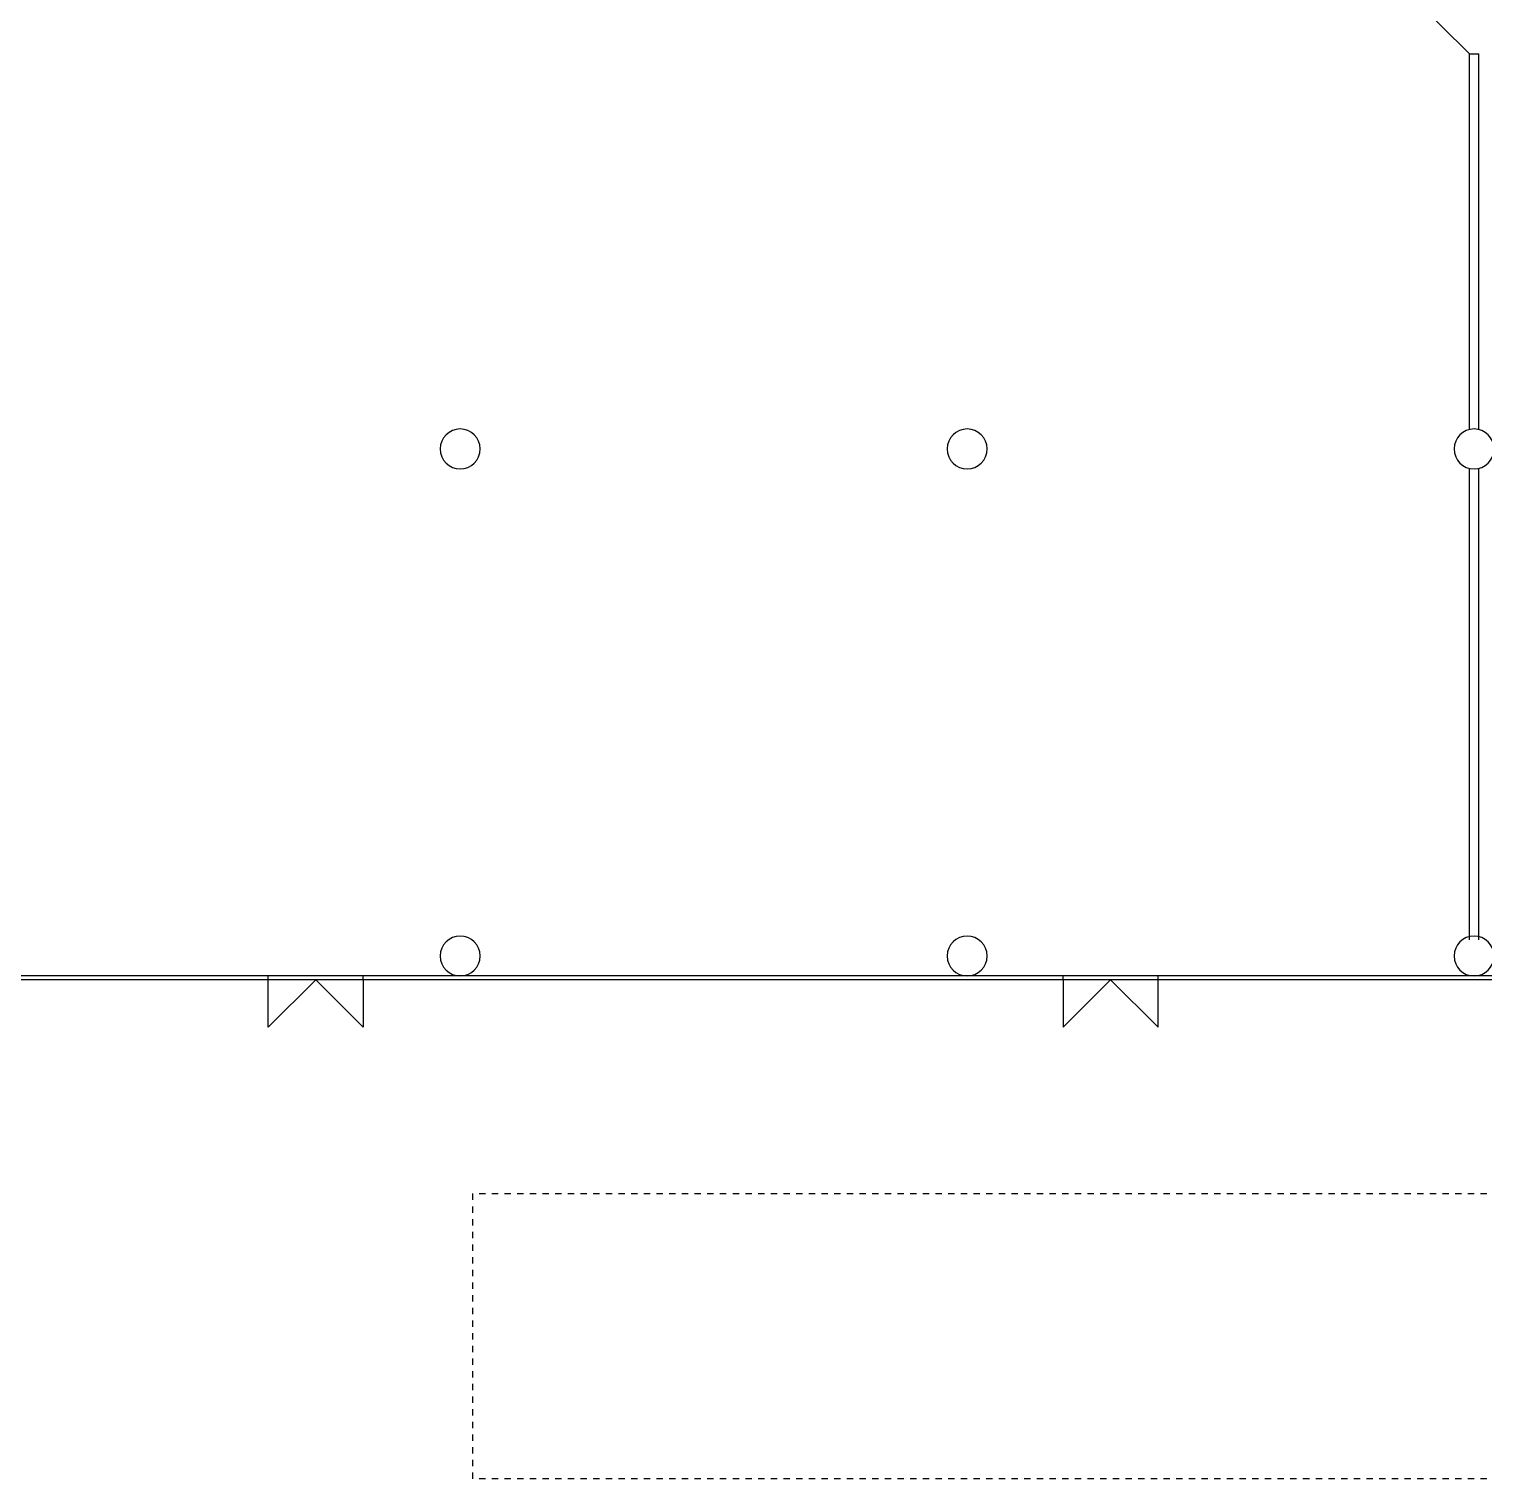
# Model space of a CAD drawing. Header units: metres. Extents: x 183920 to 188551, y 20757 to 23715.
# Drawn here: x 184298.56 to 184321.52, y 20921.11 to 20943.99 of the extents above; entities that cross this region are included whole.
import ezdxf

# ---------------------------------------------------------------- set-up
doc = ezdxf.new("R2010")
doc.units = ezdxf.units.M
for name, pattern in [('Style_18', [0]), ('Style_19', [0]), ('Style_2', [0]), ('Style_21', [9.525e-07, 6.35e-07, -3.175e-07])]:
    doc.linetypes.add(name, pattern=pattern)
for name, color, linetype, true_color in [('COLON', 5, 'Continuous', 0x0000ff), ('DOORS', 8, 'Continuous', 0x414141), ('GKL', 5, 'Continuous', 0x0000ff), ('Glass', 4, 'Continuous', 0x00ffff), ('WALL', 7, 'Continuous', 0x000000)]:
    doc.layers.add(name, color=color, linetype=linetype, true_color=true_color)

# ---------------------------------------------------------------- blocks, each defined once
blk = doc.blocks.new('AC584E3954')
at = {"layer": 'Glass', "linetype": 'Style_19'}
for points in [[(-0.885, -1.234), (-0.885, -1.174)], [(0.615, -1.234), (0.615, -1.984), (-0.135, -1.234), (-0.885, -1.984), (-0.885, -1.234)], [(0.615, -1.234), (0.615, -1.174)]]:
    blk.add_lwpolyline(points, dxfattribs=at)

msp = doc.modelspace()

# ---------------------------------------------------------------- linework, layer by layer
at = {"layer": 'COLON', "linetype": 'Style_18'}
for points in [[(184305.052, 20937.362, 1), (184305.682, 20937.362, 1), (184305.052, 20937.362)], [(184313.052, 20937.362, 1), (184313.682, 20937.362, 1), (184313.052, 20937.362)], [(184321.052, 20937.362, 1), (184321.682, 20937.362, 1), (184321.052, 20937.362)]]:
    msp.add_lwpolyline(points, format="xyb", close=True, dxfattribs=at)
at = {"layer": 'COLON', "linetype": 'Style_2'}
for points in [[(184305.052, 20929.362, 1), (184305.682, 20929.362, 1), (184305.052, 20929.362)], [(184313.052, 20929.362, 1), (184313.682, 20929.362, 1), (184313.052, 20929.362)], [(184321.052, 20929.362, 1), (184321.682, 20929.362, 1), (184321.052, 20929.362)]]:
    msp.add_lwpolyline(points, format="xyb", close=True, dxfattribs=at)
at = {"layer": 'DOORS', "linetype": 'Style_19'}
msp.add_lwpolyline([(184321.292, 20944.497), (184320.392, 20944.497), (184321.292, 20943.597)], dxfattribs=at)
at = {"layer": 'GKL', "linetype": 'Style_19'}
for points in [[(184321.292, 20937.667), (184321.292, 20943.597)], [(184321.292, 20943.597), (184321.442, 20943.597)], [(184321.442, 20937.667), (184321.442, 20943.597)], [(184321.292, 20929.616), (184321.292, 20937.056)], [(184321.442, 20929.616), (184321.442, 20937.056)]]:
    msp.add_lwpolyline(points, dxfattribs=at)
at = {"layer": 'Glass', "linetype": 'Style_19'}
for points in [[(184329.367, 20928.987), (184291.707, 20928.987)], [(184329.367, 20929.047), (184291.767, 20929.047)]]:
    msp.add_lwpolyline(points, dxfattribs=at)
at = {"layer": 'WALL', "linetype": 'Style_21'}
for points in [[(184305.567, 20921.112), (184305.567, 20925.612)], [(184327.967, 20925.611), (184305.567, 20925.611)], [(184327.967, 20921.111), (184305.567, 20921.111)]]:
    msp.add_lwpolyline(points, dxfattribs=at)

# ---------------------------------------------------------------- block references
at = {"layer": 'Glass'}
msp.add_blockref('AC584E3954', (184303.223, 20930.221), dxfattribs=at)
at = {"layer": 'Glass', "xscale": -1}
msp.add_blockref('AC584E3954', (184315.496, 20930.221), dxfattribs=at)

doc.saveas('drawing.dxf')
